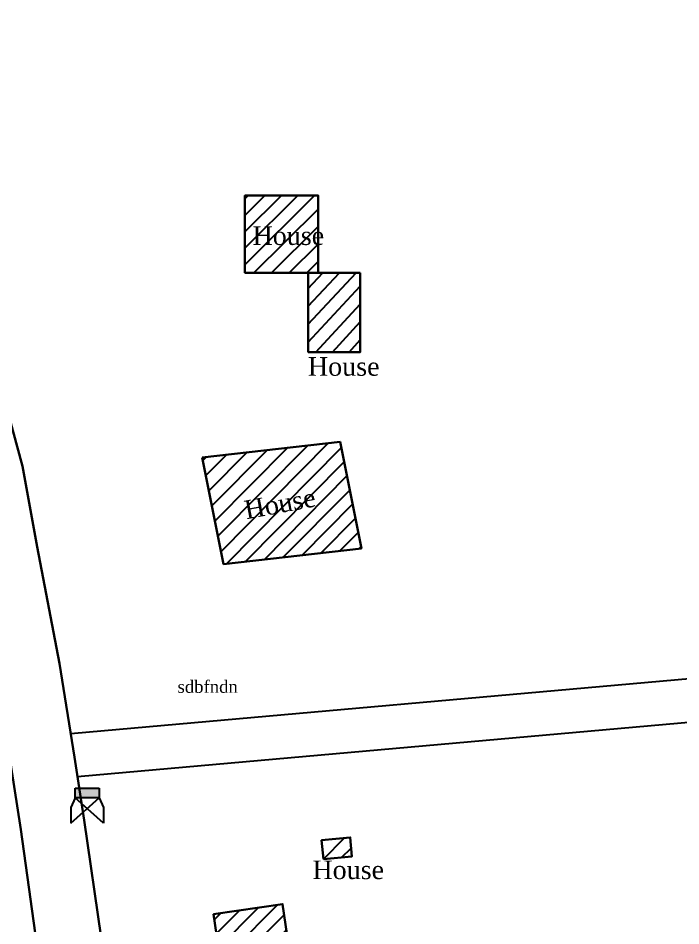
# Model space of a CAD drawing. Header units: inches. Extents: x 215676 to 3518780154, y 2761699 to 325936546.
# Drawn here: x 112855395 to 112908926, y 9457733 to 9531012 of the extents above; entities that cross this region are included whole.
import ezdxf
from ezdxf.enums import TextEntityAlignment as Align

# ---------------------------------------------------------------- set-up
doc = ezdxf.new("R2010")
doc.units = ezdxf.units.IN
doc.header["$LTSCALE"] = 20
doc.header["$MEASUREMENT"] = 0
for name, color, linetype in [('ELECTRIC POLE', 1, 'Continuous'), ('proposed', 1, 'Continuous'), ('Text', 7, 'Continuous')]:
    doc.layers.add(name, color=color, linetype=linetype)
for name, color, linetype, lineweight in [('Pucca Road', 1, 'Continuous', 30), ('Road', 7, 'Continuous', 30), ('SEMI_PUCCA', 66, 'Continuous', 30)]:
    doc.layers.add(name, color=color, linetype=linetype, lineweight=lineweight)
doc.styles.get("Standard").update_dxf_attribs({"font": 'times.ttf', "height": 1})
doc.styles.add('TR', font='times.ttf')

# ---------------------------------------------------------------- blocks, each defined once
blk = doc.blocks.new('eeee')
at = {"layer": 'ELECTRIC POLE'}
for p, q in [((353314.0216475676, 2673551.64898157), (353315.7394676891, 2673551.64898157)), ((353314.0216475676, 2673550.959405303), (353314.0216475676, 2673551.64898157)), ((353315.7394676891, 2673551.64898157), (353315.7394676891, 2673550.959405303)), ((353314.0216475676, 2673550.959405303), (353313.699718081, 2673550.258974852)), ((353313.699718081, 2673549.118617038), (353315.7394676891, 2673550.959405303)), ((353315.7394676891, 2673550.959405303), (353314.0216475676, 2673550.959405303)), ((353316.0613971761, 2673549.118617038), (353314.0216475676, 2673550.959405303)), ((353315.7394676891, 2673550.959405303), (353316.0613971761, 2673550.258974852)), ((353313.699718081, 2673550.258974852), (353313.699718081, 2673549.118617038)), ((353316.0613971761, 2673550.258974852), (353316.0613971761, 2673549.118617038))]:
    blk.add_line(p, q, dxfattribs=at)
blk.add_solid([(353314.0216475676, 2673551.64898157), (353315.7394676891, 2673551.64898157), (353314.0216475676, 2673550.959405303), (353315.7394676891, 2673550.959405303)], dxfattribs=at)

msp = doc.modelspace()

# ---------------------------------------------------------------- hatches: boundary and pattern name
at = {"layer": 'SEMI_PUCCA', "lineweight": 25, "ltscale": 0.2}
h = msp.add_hatch(dxfattribs=at)
h.set_pattern_fill('ANSI31', color=256, scale=7867.43620184867)
h.set_pattern_definition([(45, (-659396366.2460881, -2491106631.102173), (-695.3896861099662, 695.3896861099663), [])])
h.paths.add_polyline_path([(112879637.0208338, 9516684.767654419), (112873710.5317286, 9516684.767654419), (112873710.5317286, 9510457.484329224), (112879637.0208338, 9510457.484329224)])
h.paths.add_polyline_path([(112878829.4887446, 9504056.24187088), (112883032.0750941, 9504056.24187088), (112883032.0750941, 9510457.484329224), (112878829.4887446, 9510457.484329224)])
h.paths.add_polyline_path([(112870270.5003871, 9495534.113401413), (112871988.4707545, 9486935.08160019), (112883120.9519709, 9488205.20214653), (112881402.9816188, 9496804.233947754)])
h.paths.add_polyline_path([(112879900.6112574, 9464637.486974716), (112880057.1666163, 9463103.3910141), (112882355.1550807, 9463338.179229736), (112882227.6385249, 9464874.961427689)])
h.paths.add_polyline_path([(112871186.0351619, 9458672.892396927), (112872012.2376307, 9453027.41930008), (112877586.9019679, 9453843.259061813), (112876760.699499, 9459488.73215866)])
h.paths.add_polyline_path([(112911898.8082789, 9422929.593647003), (112911898.8082789, 9412368.552490234), (112924920.9223384, 9412368.552490234), (112924920.9223384, 9422929.593647003)])
h.paths.add_polyline_path([(112915319.1254245, 9416048.056879157), (112921726.8399162, 9416048.056879157), (112921726.8399162, 9418293.190260557), (112915319.1254245, 9418293.190260557)], flags=24)

# ---------------------------------------------------------------- linework, layer by layer
at = {"layer": 'proposed'}
for points in [[(112969473.0230464, 9475426.572097778), (112954633.5844172, 9476451.953645706), (112942575.7378749, 9478143.58397293), (112922042.865774, 9478516.47589302), (112912334.4001063, 9477917.956142426), (112859639.3072566, 9473233.027288437)], [(112969231.7539119, 9471934.897827148), (112954269.3672694, 9472968.774888992), (112942299.8178309, 9474648.017759323), (112922118.8922633, 9475014.518072128), (112912597.1049708, 9474427.506902695), (112860186.8462123, 9469767.901613235)]]:
    msp.add_lwpolyline(points, dxfattribs=at)
at = {"layer": 'Pucca Road', "ltscale": 0.5}
for points in [[(112938528.6319636, 9382211.572465897), (112871767.3830928, 9379923.623357773), (112869475.1706904, 9380468.164457321), (112867936.0815791, 9382370.678518295), (112862238.0218409, 9410196.375175476), (112859270.4384364, 9434345.989124298), (112863328.7539119, 9448300.897827148), (112862089.8238124, 9456785.48012352), (112860729.3185176, 9466266.651269913), (112859941.5930079, 9471350.826475143), (112858728.6323909, 9478903.400577545), (112856931.1440486, 9488324.281671524), (112855757.7388514, 9494832.744281769), (112851625.9929408, 9509949.061630249), (112845628.9225215, 9531012.191925049)], [(112865382.4852656, 9364132.24687004), (112863200.6106471, 9377836.164802551), (112856872.7036494, 9409094.581457138), (112853962.2699183, 9434396.3111763), (112857955.2412623, 9448639.455575943), (112855601.6835994, 9465501.550014496), (112854820.5940303, 9470542.895318985), (112850825.3026637, 9493102.07098198), (112846530.8856257, 9508460.782623291), (112840642.2447718, 9529348.446065903)]]:
    msp.add_lwpolyline(points, dxfattribs=at)
at = {"layer": 'SEMI_PUCCA', "lineweight": 30}
for points in [[(112879637.0208338, 9510457.484329224), (112873710.5317286, 9510457.484329224), (112873710.5317286, 9516684.767654419), (112879637.0208338, 9516684.767654419)], [(112883032.0750941, 9510457.484329224), (112878829.4887446, 9510457.484329224), (112878829.4887446, 9504056.24187088), (112883032.0750941, 9504056.24187088)], [(112870270.5003871, 9495534.113401413), (112881402.9816188, 9496804.233947754), (112883120.9519709, 9488205.20214653), (112871988.4707545, 9486935.08160019)], [(112880057.1666163, 9463103.3910141), (112879900.6112574, 9464637.486974716), (112882227.6385249, 9464874.961427689), (112882355.1550807, 9463338.179229736)], [(112872012.2376307, 9453027.41930008), (112877586.9019679, 9453843.259061813), (112876760.699499, 9459488.73215866), (112871186.0351619, 9458672.892396927)]]:
    msp.add_lwpolyline(points, close=True, dxfattribs=at)

# ---------------------------------------------------------------- block references
at = {"layer": 'Text', "xscale": 1123.915077434745, "yscale": 1123.915077434745, "zscale": 1123.915077434745}
msp.add_blockref('eeee', (-284234955.5868627, -2995376152.487382, -3.045521168587584e-07), dxfattribs=at)

# ---------------------------------------------------------------- texts
at = {"layer": 'Road', "lineweight": 0, "insert": (112868270.3891016, 9477544.776111603), "char_height": 1000, "width": 4913.121845710166, "attachment_point": 1}
msp.add_mtext('sdbfndn', dxfattribs=at)
at = {"layer": 'Text', "style": 'TR'}
for p in [(112874325.1974391, 9513451.514730453), (112878799.1713618, 9502893.718582153), (112879163.5337123, 9462257.451490402)]:
    msp.add_text('House', height=1500, dxfattribs=at).set_placement(p, align=Align.MIDDLE_LEFT)
msp.add_text('House', height=1500, rotation=10.54116663070302, dxfattribs=at).set_placement((112873692.1716212, 9491291.064130783), align=Align.MIDDLE_LEFT)

doc.saveas('drawing.dxf')
